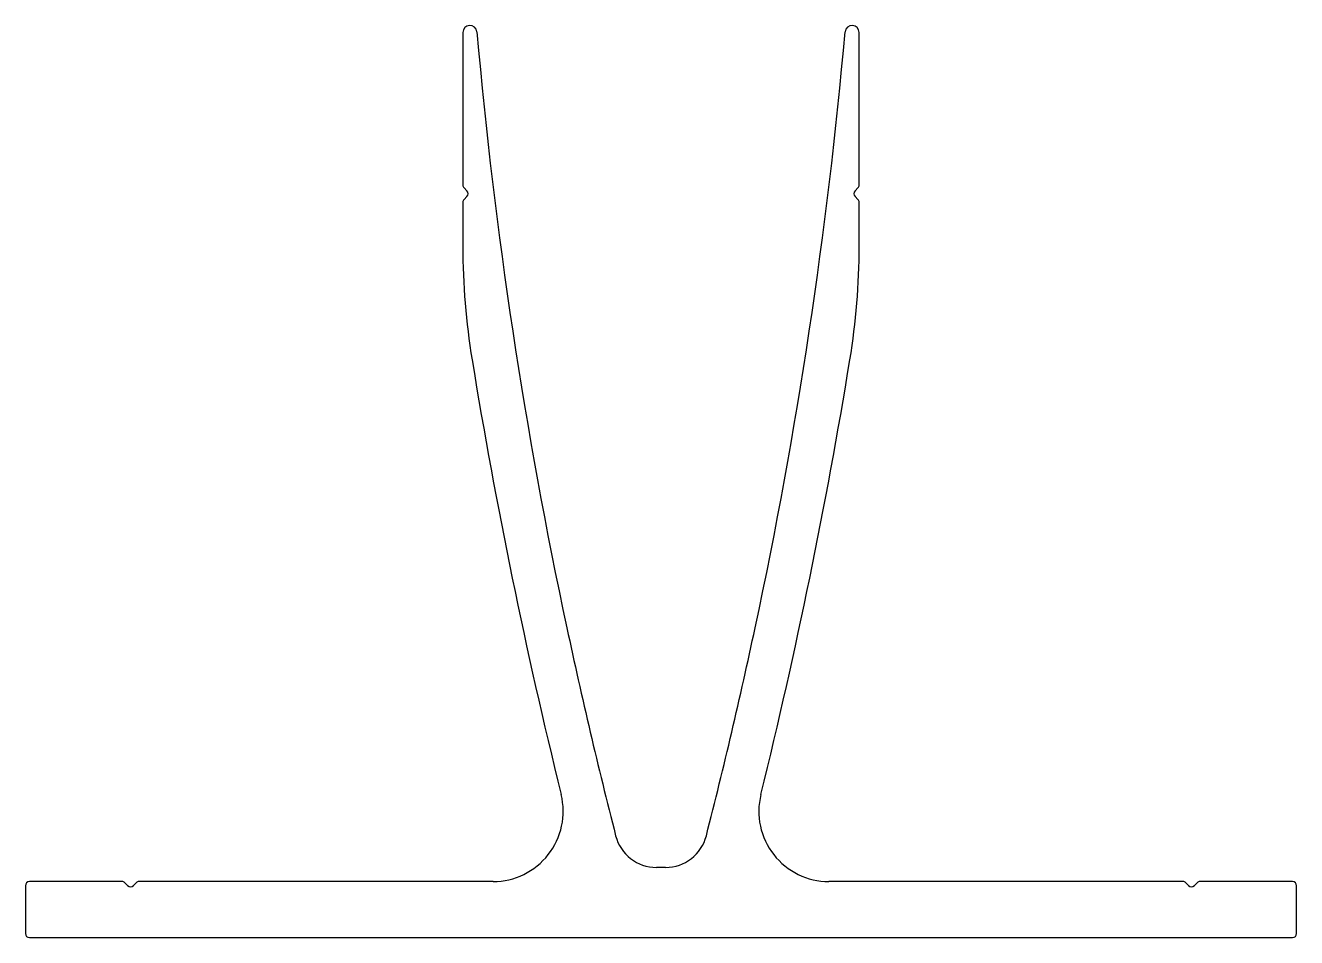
# Model space of a CAD drawing. Extents: x 477.1 to 567.7, y 774.5 to 839.5.
import ezdxf

# ---------------------------------------------------------------- set-up
doc = ezdxf.new("R2010")
doc.units = 0
doc.layers.get('0').update_dxf_attribs({"linetype": 'CONTINUOUS'})

msp = doc.modelspace()

# ---------------------------------------------------------------- linework, layer by layer
for p, q in [((508.27, 839.026), (508.27, 828.153)), ((536.522, 828.153), (536.522, 839.026)), ((508.358, 827.941), (508.558, 827.741)), ((536.234, 827.741), (536.434, 827.941)), ((508.27, 826.905), (508.27, 823.768)), ((508.558, 827.317), (508.358, 827.117)), ((536.434, 827.117), (536.234, 827.317)), ((536.522, 823.768), (536.522, 826.905)), ((522.396, 779.49), (522.071, 779.49)), ((522.721, 779.49), (522.396, 779.49)), ((483.961, 778.49), (477.385, 778.49)), ((510.423, 778.49), (485.178, 778.49)), ((559.614, 778.49), (534.369, 778.49)), ((567.406, 778.49), (560.832, 778.49)), ((477.085, 778.19), (477.085, 774.79)), ((484.373, 778.204), (484.172, 778.403)), ((484.997, 778.407), (484.797, 778.206)), ((559.995, 778.206), (559.795, 778.407)), ((560.62, 778.403), (560.419, 778.204)), ((567.706, 774.79), (567.706, 778.19)), ((477.385, 774.49), (567.406, 774.49))]:
    msp.add_line(p, q)
for centre, radius, start, end in [((508.77, 839.026), 0.5, 5.07194, 180), ((536.022, 839.026), 0.5, 0, 174.92806), ((858.396, 870.056), 350.5, 185.07194, 192.10149), ((186.396, 870.056), 350.5, 347.89851, 354.92806), ((508.57, 828.153), 0.3, 180, 225), ((508.346, 827.529), 0.3, 315, 45), ((536.446, 827.529), 0.3, 135, 225), ((536.222, 828.153), 0.3, 315, 0), ((508.57, 826.905), 0.3, 135, 180), ((536.222, 826.905), 0.3, 0, 45), ((558.27, 823.768), 50, 180, 189.2974), ((486.522, 823.768), 50, 350.7026, 0), ((901.699, 879.99), 398, 189.2974, 193.85432), ((143.093, 879.99), 398, 346.14568, 350.7026), ((902.396, 879.49), 395.5, 192.10149, 194.30797), ((142.396, 879.49), 395.5, 345.69203, 347.89851), ((510.423, 783.49), 5, 270, 13.85432), ((534.369, 783.49), 5, 166.14568, 270), ((522.071, 782.49), 3, 194.30797, 270), ((522.721, 782.49), 3, 270, 345.69203), ((477.385, 778.19), 0.3, 90, 180), ((483.949, 778.163), 0.328, 47.21936, 88.00054), ((485.177, 778.255), 0.236, 89.67815, 139.90572), ((559.606, 778.236), 0.254, 42.04674, 88.36939), ((560.813, 778.234), 0.257, 85.7848, 138.77937), ((567.406, 778.19), 0.3, 0, 90), ((484.584, 778.417), 0.3, 225.2183, 315.2183), ((560.208, 778.421), 0.303, 225.37477, 314.18864), ((477.385, 774.79), 0.3, 180, 270), ((567.406, 774.79), 0.3, 270, 360)]:
    msp.add_arc(centre, radius, start, end)

doc.saveas('drawing.dxf')
